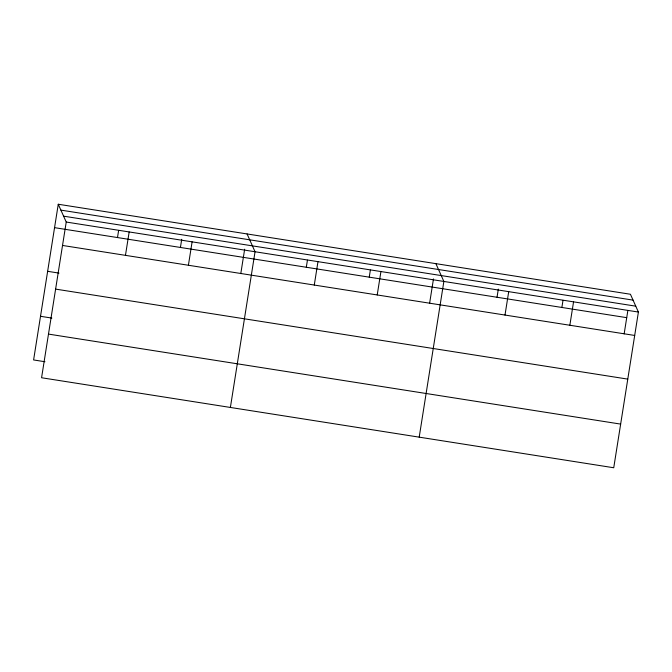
<?xml version="1.0" encoding="UTF-8"?>
<svg xmlns="http://www.w3.org/2000/svg" width="672" height="672" viewBox="0 0 672 672"><rect width="100%" height="100%" fill="white"/><g stroke="black" fill="none" stroke-linecap="round" stroke-linejoin="round"><path stroke-width="1.01" d="M58.262 204.246L66.234 222.046L41.572 377.748L613.738 467.754L638.4 312.052L630.428 294.252L58.262 204.246L33.6 359.948L44.948 361.738M117.491 237.552L118.625 230.429M125.462 255.352L129.167 231.941M180.432 247.456L181.717 239.316M188.404 265.255L192.108 241.844M240.794 273.605L244.658 249.211M230.387 407.45L255.049 251.74L247.078 233.948M306.306 267.254L307.44 260.131M314.278 285.054L317.982 261.643M369.247 277.158L370.373 270.035M377.219 294.958L380.923 271.547M429.61 303.307L433.474 278.914M419.202 437.153L443.864 281.442L435.893 263.651M497.028 297.259L498.322 289.12M505 315.059L508.712 291.648M561.876 307.457L563.002 300.334M569.848 325.256L573.552 301.846M624.154 333.908L627.85 310.54M60.892 210.118L633.058 300.124M63.605 216.166L635.771 306.172M66.234 222.046L638.4 312.052M54.55 227.657L626.724 317.663M62.521 245.448L634.696 335.454M47.636 271.312L58.985 273.101M55.608 289.111L627.774 379.117M40.513 316.294L51.862 318.083M48.485 334.093L620.651 424.099"/></g></svg>
